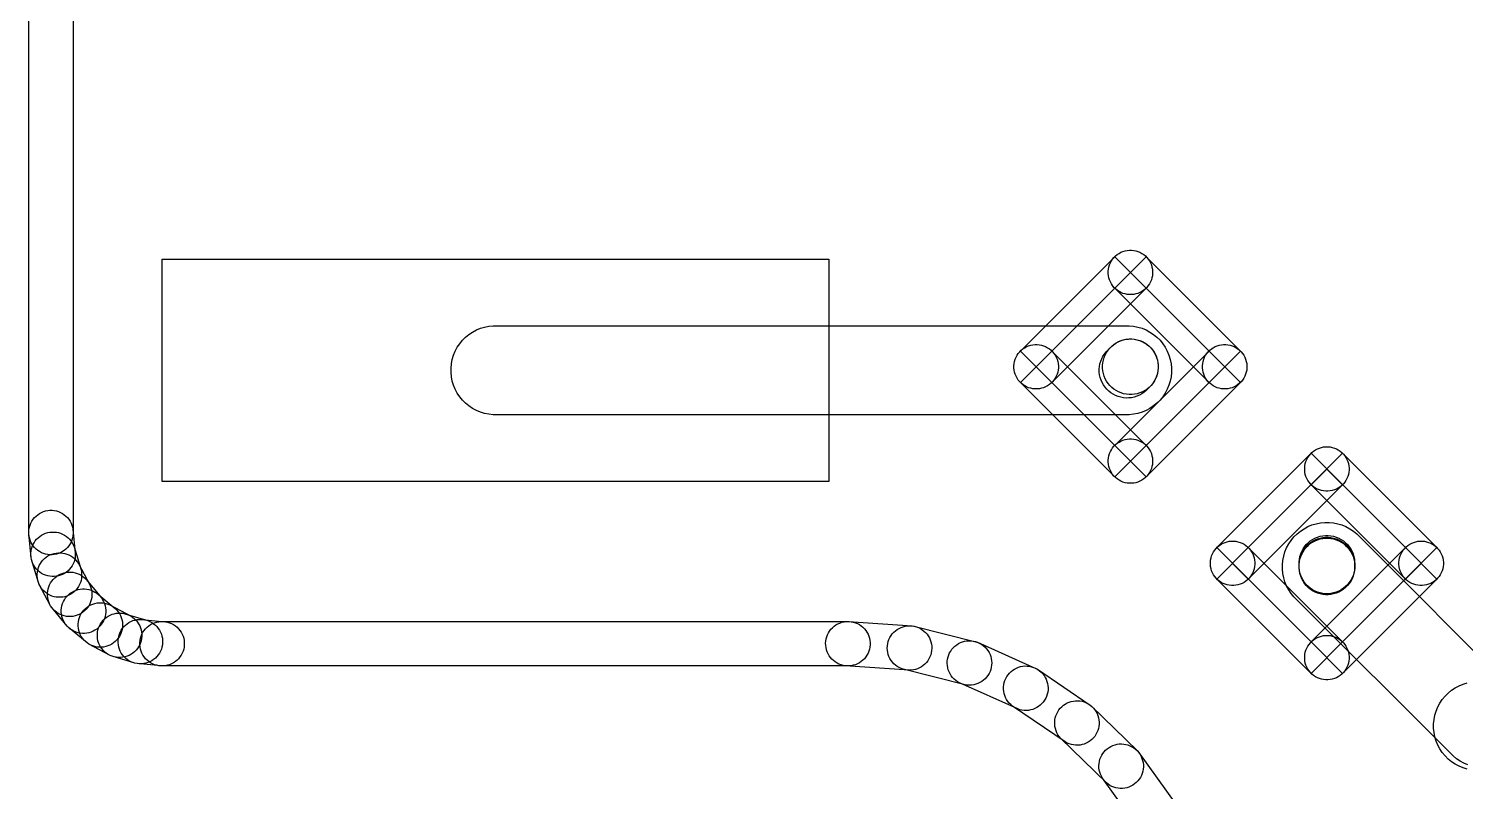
# Model space of a CAD drawing. Extents: x 124579 to 173950, y -108350 to -87650.
# Drawn here: x 124579 to 131043, y -101193 to -97764 of the extents above; entities that cross this region are included whole.
import ezdxf

# ---------------------------------------------------------------- set-up
doc = ezdxf.new("R2010")
doc.units = 0
doc.layers.add('L2D0_Cu1', color=1, linetype='CONTINUOUS')
doc.layers.add('L7D0_Profile1', color=3, linetype='CONTINUOUS')

msp = doc.modelspace()

# ---------------------------------------------------------------- linework, layer by layer
at = {"layer": 'L2D0_Cu1'}
for points in [[(129531.101, -98960.074), (129521.335, -98959.112), (129511.71, -98957.197), (129502.319, -98954.348), (129493.252, -98950.593), (129484.598, -98945.967), (129476.438, -98940.515), (129468.852, -98934.289), (129461.913, -98927.35), (129455.687, -98919.764), (129450.235, -98911.604), (129445.609, -98902.95), (129441.854, -98893.883), (129439.005, -98884.492), (129437.09, -98874.867), (129436.128, -98865.101), (129436.128, -98855.287), (129437.09, -98845.521), (129439.005, -98835.896), (129441.854, -98826.505), (129445.609, -98817.438), (129450.235, -98808.784), (129455.687, -98800.624), (129461.913, -98793.038), (129468.852, -98786.099), (129476.438, -98779.873), (129484.598, -98774.421), (129493.252, -98769.795), (129502.319, -98766.04), (129511.71, -98763.191), (129521.335, -98761.276), (129531.101, -98760.314), (129540.915, -98760.314), (129550.681, -98761.276), (129560.306, -98763.191), (129569.697, -98766.04), (129578.764, -98769.795), (129587.418, -98774.421), (129595.578, -98779.873), (129603.164, -98786.099), (129610.103, -98793.038), (129616.329, -98800.624), (129621.781, -98808.784), (129626.407, -98817.438), (129630.162, -98826.505), (129633.011, -98835.896), (129634.926, -98845.521), (129635.888, -98855.287), (129635.888, -98865.101), (129634.926, -98874.867), (129633.011, -98884.492), (129630.162, -98893.883), (129626.407, -98902.95), (129621.781, -98911.604), (129616.329, -98919.764), (129610.103, -98927.35), (129603.164, -98934.289), (129595.578, -98940.515), (129587.418, -98945.967), (129578.764, -98950.593), (129569.697, -98954.348), (129560.306, -98957.197), (129550.681, -98959.112), (129540.915, -98960.074)], [(125179.05, -99800), (125179.05, -98800), (128179.05, -98800), (128179.05, -99800)], [(129182.455, -99355.169), (129041.033, -99213.747), (129465.297, -98789.483), (129606.719, -98930.905)], [(129889.561, -99355.169), (129465.297, -98930.905), (129606.719, -98789.483), (130030.983, -99213.747)], [(129536.008, -99708.722), (129111.744, -99284.458), (129536.008, -98860.194), (129960.272, -99284.458)], [(126669.225, -99500), (126649.669, -99498.074), (126630.395, -99494.24), (126611.591, -99488.536), (126593.436, -99481.016), (126576.105, -99471.753), (126559.766, -99460.835), (126544.576, -99448.369), (126530.681, -99434.474), (126518.215, -99419.284), (126507.297, -99402.945), (126498.034, -99385.614), (126490.514, -99367.459), (126484.81, -99348.655), (126480.976, -99329.381), (126479.05, -99309.825), (126479.05, -99290.175), (126480.976, -99270.619), (126484.81, -99251.345), (126490.514, -99232.541), (126498.034, -99214.386), (126507.297, -99197.055), (126518.215, -99180.716), (126530.681, -99165.526), (126544.576, -99151.631), (126559.766, -99139.165), (126576.105, -99128.247), (126593.436, -99118.984), (126611.591, -99111.464), (126630.395, -99105.76), (126649.669, -99101.926), (126669.225, -99100), (129530.775, -99100), (129550.331, -99101.926), (129569.605, -99105.76), (129588.409, -99111.464), (129606.564, -99118.984), (129623.895, -99128.247), (129640.234, -99139.165), (129655.424, -99151.631), (129669.319, -99165.526), (129681.785, -99180.716), (129692.703, -99197.055), (129701.966, -99214.386), (129709.486, -99232.541), (129715.19, -99251.345), (129719.024, -99270.619), (129720.95, -99290.175), (129720.95, -99309.825), (129719.024, -99329.381), (129715.19, -99348.655), (129709.486, -99367.459), (129701.966, -99385.614), (129692.703, -99402.945), (129681.785, -99419.284), (129669.319, -99434.474), (129655.424, -99448.369), (129640.234, -99460.835), (129623.895, -99471.753), (129606.564, -99481.016), (129588.409, -99488.536), (129569.605, -99494.24), (129550.331, -99498.074), (129530.775, -99500)], [(129106.837, -99384.338), (129097.071, -99383.376), (129087.446, -99381.461), (129078.055, -99378.612), (129068.988, -99374.857), (129060.334, -99370.231), (129052.174, -99364.779), (129044.588, -99358.553), (129037.649, -99351.614), (129031.423, -99344.028), (129025.971, -99335.868), (129021.345, -99327.214), (129017.59, -99318.147), (129014.741, -99308.756), (129012.826, -99299.131), (129011.864, -99289.365), (129011.864, -99279.551), (129012.826, -99269.785), (129014.741, -99260.16), (129017.59, -99250.769), (129021.345, -99241.702), (129025.971, -99233.048), (129031.423, -99224.888), (129037.649, -99217.302), (129044.588, -99210.363), (129052.174, -99204.137), (129060.334, -99198.685), (129068.988, -99194.059), (129078.055, -99190.304), (129087.446, -99187.455), (129097.071, -99185.54), (129106.837, -99184.578), (129116.651, -99184.578), (129126.417, -99185.54), (129136.042, -99187.455), (129145.433, -99190.304), (129154.5, -99194.059), (129163.154, -99198.685), (129171.314, -99204.137), (129178.9, -99210.363), (129185.839, -99217.302), (129192.065, -99224.888), (129197.517, -99233.048), (129202.143, -99241.702), (129205.898, -99250.769), (129208.747, -99260.16), (129210.662, -99269.785), (129211.624, -99279.551), (129211.624, -99289.365), (129210.662, -99299.131), (129208.747, -99308.756), (129205.898, -99318.147), (129202.143, -99327.214), (129197.517, -99335.868), (129192.065, -99344.028), (129185.839, -99351.614), (129178.9, -99358.553), (129171.314, -99364.779), (129163.154, -99370.231), (129154.5, -99374.857), (129145.433, -99378.612), (129136.042, -99381.461), (129126.417, -99383.376), (129116.651, -99384.338)], [(129465.297, -99779.433), (129041.033, -99355.169), (129182.455, -99213.747), (129606.719, -99638.011)], [(129516.859, -99425.084), (129504.618, -99424.081), (129492.535, -99421.882), (129480.725, -99418.51), (129469.303, -99413.997), (129458.378, -99408.386), (129448.055, -99401.731), (129438.435, -99394.096), (129429.609, -99385.555), (129421.663, -99376.19), (129414.674, -99366.091), (129408.707, -99355.356), (129403.822, -99344.088), (129400.065, -99332.395), (129397.471, -99320.39), (129396.067, -99308.189), (129395.866, -99295.909), (129396.869, -99283.668), (129399.068, -99271.585), (129402.44, -99259.775), (129406.953, -99248.353), (129412.564, -99237.428), (129419.219, -99227.105), (129426.854, -99217.485), (129450.395, -99193.159), (129459.76, -99185.213), (129469.859, -99178.224), (129480.594, -99172.257), (129491.862, -99167.372), (129503.555, -99163.615), (129515.56, -99161.021), (129527.761, -99159.617), (129540.041, -99159.416), (129552.282, -99160.419), (129564.365, -99162.618), (129576.175, -99165.99), (129587.597, -99170.503), (129598.522, -99176.114), (129608.845, -99182.769), (129618.465, -99190.404), (129627.291, -99198.945), (129635.237, -99208.31), (129642.226, -99218.409), (129648.193, -99229.144), (129653.078, -99240.412), (129656.835, -99252.105), (129659.429, -99264.11), (129660.833, -99276.311), (129661.034, -99288.591), (129660.031, -99300.832), (129657.832, -99312.915), (129654.46, -99324.725), (129649.947, -99336.147), (129644.336, -99347.072), (129637.681, -99357.395), (129630.046, -99367.015), (129606.505, -99391.341), (129597.14, -99399.287), (129587.041, -99406.276), (129576.306, -99412.243), (129565.038, -99417.128), (129553.345, -99420.885), (129541.34, -99423.479), (129529.139, -99424.883)], [(129529.809, -99409.5), (129517.587, -99408.296), (129505.541, -99405.9), (129493.788, -99402.335), (129482.441, -99397.635), (129471.61, -99391.845), (129461.398, -99385.022), (129451.904, -99377.231), (129443.219, -99368.546), (129435.428, -99359.052), (129428.605, -99348.84), (129422.815, -99338.009), (129418.115, -99326.662), (129414.55, -99314.909), (129412.154, -99302.863), (129410.95, -99290.641), (129410.95, -99278.359), (129412.154, -99266.137), (129414.55, -99254.091), (129418.115, -99242.338), (129422.815, -99230.991), (129428.605, -99220.16), (129435.428, -99209.948), (129443.219, -99200.454), (129451.904, -99191.769), (129461.398, -99183.978), (129471.61, -99177.155), (129482.441, -99171.365), (129493.788, -99166.665), (129505.541, -99163.1), (129517.587, -99160.704), (129529.809, -99159.5), (129542.191, -99159.5), (129554.413, -99160.704), (129566.459, -99163.1), (129578.212, -99166.665), (129589.559, -99171.365), (129600.39, -99177.155), (129610.602, -99183.978), (129620.096, -99191.769), (129628.781, -99200.454), (129636.572, -99209.948), (129643.395, -99220.16), (129649.185, -99230.991), (129653.885, -99242.338), (129657.45, -99254.091), (129659.846, -99266.137), (129661.05, -99278.359), (129661.05, -99290.641), (129659.846, -99302.863), (129657.45, -99314.909), (129653.885, -99326.662), (129649.185, -99338.009), (129643.395, -99348.84), (129636.572, -99359.052), (129628.781, -99368.546), (129620.096, -99377.231), (129610.602, -99385.022), (129600.39, -99391.845), (129589.559, -99397.635), (129578.212, -99402.335), (129566.459, -99405.9), (129554.413, -99408.296), (129542.191, -99409.5)], [(129606.719, -99779.433), (129465.297, -99638.011), (129889.561, -99213.747), (130030.983, -99355.169)], [(129955.365, -99384.338), (129945.599, -99383.376), (129935.974, -99381.461), (129926.583, -99378.612), (129917.516, -99374.857), (129908.862, -99370.231), (129900.702, -99364.779), (129893.116, -99358.553), (129886.177, -99351.614), (129879.951, -99344.028), (129874.499, -99335.868), (129869.873, -99327.214), (129866.118, -99318.147), (129863.269, -99308.756), (129861.354, -99299.131), (129860.392, -99289.365), (129860.392, -99279.551), (129861.354, -99269.785), (129863.269, -99260.16), (129866.118, -99250.769), (129869.873, -99241.702), (129874.499, -99233.048), (129879.951, -99224.888), (129886.177, -99217.302), (129893.116, -99210.363), (129900.702, -99204.137), (129908.862, -99198.685), (129917.516, -99194.059), (129926.583, -99190.304), (129935.974, -99187.455), (129945.599, -99185.54), (129955.365, -99184.578), (129965.179, -99184.578), (129974.945, -99185.54), (129984.57, -99187.455), (129993.961, -99190.304), (130003.028, -99194.059), (130011.682, -99198.685), (130019.842, -99204.137), (130027.428, -99210.363), (130034.367, -99217.302), (130040.593, -99224.888), (130046.045, -99233.048), (130050.671, -99241.702), (130054.426, -99250.769), (130057.275, -99260.16), (130059.19, -99269.785), (130060.152, -99279.551), (130060.152, -99289.365), (130059.19, -99299.131), (130057.275, -99308.756), (130054.426, -99318.147), (130050.671, -99327.214), (130046.045, -99335.868), (130040.593, -99344.028), (130034.367, -99351.614), (130027.428, -99358.553), (130019.842, -99364.779), (130011.682, -99370.231), (130003.028, -99374.857), (129993.961, -99378.612), (129984.57, -99381.461), (129974.945, -99383.376), (129965.179, -99384.338)], [(129531.101, -99808.602), (129521.335, -99807.64), (129511.71, -99805.725), (129502.319, -99802.876), (129493.252, -99799.121), (129484.598, -99794.495), (129476.438, -99789.043), (129468.852, -99782.817), (129461.913, -99775.878), (129455.687, -99768.292), (129450.235, -99760.132), (129445.609, -99751.478), (129441.854, -99742.411), (129439.005, -99733.02), (129437.09, -99723.395), (129436.128, -99713.629), (129436.128, -99703.815), (129437.09, -99694.049), (129439.005, -99684.424), (129441.854, -99675.033), (129445.609, -99665.966), (129450.235, -99657.312), (129455.687, -99649.152), (129461.913, -99641.566), (129468.852, -99634.627), (129476.438, -99628.401), (129484.598, -99622.949), (129493.252, -99618.323), (129502.319, -99614.568), (129511.71, -99611.719), (129521.335, -99609.804), (129531.101, -99608.842), (129540.915, -99608.842), (129550.681, -99609.804), (129560.306, -99611.719), (129569.697, -99614.568), (129578.764, -99618.323), (129587.418, -99622.949), (129595.578, -99628.401), (129603.164, -99634.627), (129610.103, -99641.566), (129616.329, -99649.152), (129621.781, -99657.312), (129626.407, -99665.966), (129630.162, -99675.033), (129633.011, -99684.424), (129634.926, -99694.049), (129635.888, -99703.815), (129635.888, -99713.629), (129634.926, -99723.395), (129633.011, -99733.02), (129630.162, -99742.411), (129626.407, -99751.478), (129621.781, -99760.132), (129616.329, -99768.292), (129610.103, -99775.878), (129603.164, -99782.817), (129595.578, -99789.043), (129587.418, -99794.495), (129578.764, -99799.121), (129569.697, -99802.876), (129560.306, -99805.725), (129550.681, -99807.64), (129540.915, -99808.602)], [(130414.985, -99843.958), (130405.219, -99842.996), (130395.594, -99841.081), (130386.203, -99838.232), (130377.136, -99834.477), (130368.482, -99829.851), (130360.322, -99824.399), (130352.736, -99818.173), (130345.797, -99811.234), (130339.571, -99803.648), (130334.119, -99795.488), (130329.493, -99786.834), (130325.738, -99777.767), (130322.889, -99768.376), (130320.974, -99758.751), (130320.012, -99748.985), (130320.012, -99739.171), (130320.974, -99729.405), (130322.889, -99719.78), (130325.738, -99710.389), (130329.493, -99701.322), (130334.119, -99692.668), (130339.571, -99684.508), (130345.797, -99676.922), (130352.736, -99669.983), (130360.322, -99663.757), (130368.482, -99658.305), (130377.136, -99653.679), (130386.203, -99649.924), (130395.594, -99647.075), (130405.219, -99645.16), (130414.985, -99644.198), (130424.799, -99644.198), (130434.565, -99645.16), (130444.19, -99647.075), (130453.581, -99649.924), (130462.648, -99653.679), (130471.302, -99658.305), (130479.462, -99663.757), (130487.048, -99669.983), (130493.987, -99676.922), (130500.213, -99684.508), (130505.665, -99692.668), (130510.291, -99701.322), (130514.046, -99710.389), (130516.895, -99719.78), (130518.81, -99729.405), (130519.772, -99739.171), (130519.772, -99748.985), (130518.81, -99758.751), (130516.895, -99768.376), (130514.046, -99777.767), (130510.291, -99786.834), (130505.665, -99795.488), (130500.213, -99803.648), (130493.987, -99811.234), (130487.048, -99818.173), (130479.462, -99824.399), (130471.302, -99829.851), (130462.648, -99834.477), (130453.581, -99838.232), (130444.19, -99841.081), (130434.565, -99842.996), (130424.799, -99843.958)], [(130066.339, -100239.053), (129924.917, -100097.631), (130349.181, -99673.367), (130490.603, -99814.789)], [(130773.445, -100239.053), (130349.181, -99814.789), (130490.603, -99673.367), (130914.867, -100097.631)], [(130419.892, -100592.606), (129995.628, -100168.342), (130419.892, -99744.078), (130844.156, -100168.342)], [(130413.709, -100305.3), (130401.487, -100304.096), (130389.441, -100301.7), (130377.688, -100298.135), (130366.341, -100293.435), (130355.51, -100287.645), (130345.298, -100280.822), (130335.804, -100273.031), (130327.119, -100264.346), (130319.328, -100254.852), (130312.505, -100244.64), (130306.715, -100233.809), (130302.015, -100222.462), (130298.45, -100210.709), (130296.054, -100198.663), (130294.85, -100186.441), (130294.85, -100162.159), (130296.054, -100149.937), (130298.45, -100137.891), (130302.015, -100126.138), (130306.715, -100114.791), (130312.505, -100103.96), (130319.328, -100093.748), (130327.119, -100084.254), (130335.804, -100075.569), (130345.298, -100067.778), (130355.51, -100060.955), (130366.341, -100055.165), (130377.688, -100050.465), (130389.441, -100046.9), (130401.487, -100044.504), (130413.709, -100043.3), (130425.991, -100043.3), (130438.213, -100044.504), (130450.259, -100046.9), (130462.012, -100050.465), (130473.359, -100055.165), (130484.19, -100060.955), (130494.402, -100067.778), (130503.896, -100075.569), (130512.581, -100084.254), (130520.372, -100093.748), (130527.195, -100103.96), (130532.985, -100114.791), (130537.685, -100126.138), (130541.25, -100137.891), (130543.646, -100149.937), (130544.85, -100162.159), (130544.85, -100186.441), (130543.646, -100198.663), (130541.25, -100210.709), (130537.685, -100222.462), (130532.985, -100233.809), (130527.195, -100244.64), (130520.372, -100254.852), (130512.581, -100264.346), (130503.896, -100273.031), (130494.402, -100280.822), (130484.19, -100287.645), (130473.359, -100293.435), (130462.012, -100298.135), (130450.259, -100301.7), (130438.213, -100304.096), (130425.991, -100305.3)], [(130413.809, -100305.4), (130401.587, -100304.196), (130389.541, -100301.8), (130377.788, -100298.235), (130366.441, -100293.535), (130355.61, -100287.745), (130345.398, -100280.922), (130335.904, -100273.131), (130327.219, -100264.446), (130319.428, -100254.952), (130312.605, -100244.74), (130306.815, -100233.909), (130302.115, -100222.562), (130298.55, -100210.809), (130296.154, -100198.763), (130294.95, -100186.541), (130294.95, -100170.259), (130296.154, -100158.037), (130298.55, -100145.991), (130302.115, -100134.238), (130306.815, -100122.891), (130312.605, -100112.06), (130319.428, -100101.848), (130327.219, -100092.354), (130335.904, -100083.669), (130345.398, -100075.878), (130355.61, -100069.055), (130366.441, -100063.265), (130377.788, -100058.565), (130389.541, -100055), (130401.587, -100052.604), (130413.809, -100051.4), (130426.091, -100051.4), (130438.313, -100052.604), (130450.359, -100055), (130462.112, -100058.565), (130473.459, -100063.265), (130484.29, -100069.055), (130494.502, -100075.878), (130503.996, -100083.669), (130512.681, -100092.354), (130520.472, -100101.848), (130527.295, -100112.06), (130533.085, -100122.891), (130537.785, -100134.238), (130541.35, -100145.991), (130543.746, -100158.037), (130544.95, -100170.259), (130544.95, -100186.541), (130543.746, -100198.763), (130541.35, -100210.809), (130537.785, -100222.562), (130533.085, -100233.909), (130527.295, -100244.74), (130520.472, -100254.952), (130512.681, -100264.446), (130503.996, -100273.131), (130494.502, -100280.922), (130484.29, -100287.745), (130473.459, -100293.535), (130462.112, -100298.235), (130450.359, -100301.8), (130438.313, -100304.196), (130426.091, -100305.4)], [(129990.721, -100268.222), (129980.955, -100267.26), (129971.33, -100265.345), (129961.939, -100262.496), (129952.872, -100258.741), (129944.218, -100254.115), (129936.058, -100248.663), (129928.472, -100242.437), (129921.533, -100235.498), (129915.307, -100227.912), (129909.855, -100219.752), (129905.229, -100211.098), (129901.474, -100202.031), (129898.625, -100192.64), (129896.71, -100183.015), (129895.748, -100173.249), (129895.748, -100163.435), (129896.71, -100153.669), (129898.625, -100144.044), (129901.474, -100134.653), (129905.229, -100125.586), (129909.855, -100116.932), (129915.307, -100108.772), (129921.533, -100101.186), (129928.472, -100094.247), (129936.058, -100088.021), (129944.218, -100082.569), (129952.872, -100077.943), (129961.939, -100074.188), (129971.33, -100071.339), (129980.955, -100069.424), (129990.721, -100068.462), (130000.535, -100068.462), (130010.301, -100069.424), (130019.926, -100071.339), (130029.317, -100074.188), (130038.384, -100077.943), (130047.038, -100082.569), (130055.198, -100088.021), (130062.784, -100094.247), (130069.723, -100101.186), (130075.949, -100108.772), (130081.401, -100116.932), (130086.027, -100125.586), (130089.782, -100134.653), (130092.631, -100144.044), (130094.546, -100153.669), (130095.508, -100163.435), (130095.508, -100173.249), (130094.546, -100183.015), (130092.631, -100192.64), (130089.782, -100202.031), (130086.027, -100211.098), (130081.401, -100219.752), (130075.949, -100227.912), (130069.723, -100235.498), (130062.784, -100242.437), (130055.198, -100248.663), (130047.038, -100254.115), (130038.384, -100258.741), (130029.317, -100262.496), (130019.926, -100265.345), (130010.301, -100267.26), (130000.535, -100268.222)], [(130349.181, -100663.317), (129924.917, -100239.053), (130066.339, -100097.631), (130490.603, -100521.895)], [(130413.809, -100305.4), (130401.587, -100304.196), (130389.541, -100301.8), (130377.788, -100298.235), (130366.441, -100293.535), (130355.61, -100287.745), (130345.398, -100280.922), (130335.904, -100273.131), (130327.119, -100264.346), (130319.328, -100254.852), (130312.505, -100244.64), (130306.715, -100233.809), (130302.015, -100222.462), (130298.45, -100210.709), (130296.054, -100198.663), (130294.85, -100186.441), (130294.85, -100174.159), (130296.054, -100161.937), (130298.45, -100149.891), (130302.015, -100138.138), (130306.715, -100126.791), (130312.505, -100115.96), (130319.328, -100105.748), (130327.119, -100096.254), (130335.804, -100087.569), (130345.298, -100079.778), (130355.51, -100072.955), (130366.341, -100067.165), (130377.688, -100062.465), (130389.441, -100058.9), (130401.487, -100056.504), (130413.709, -100055.3), (130425.991, -100055.3), (130438.213, -100056.504), (130450.259, -100058.9), (130462.012, -100062.465), (130473.359, -100067.165), (130484.19, -100072.955), (130494.402, -100079.778), (130503.896, -100087.569), (130512.681, -100096.354), (130520.472, -100105.848), (130527.295, -100116.06), (130533.085, -100126.891), (130537.785, -100138.238), (130541.35, -100149.991), (130543.746, -100162.037), (130544.95, -100174.259), (130544.95, -100186.541), (130543.746, -100198.763), (130541.35, -100210.809), (130537.785, -100222.562), (130533.085, -100233.909), (130527.295, -100244.74), (130520.472, -100254.952), (130512.681, -100264.446), (130503.996, -100273.131), (130494.502, -100280.922), (130484.29, -100287.745), (130473.459, -100293.535), (130462.112, -100298.235), (130450.359, -100301.8), (130438.313, -100304.196), (130426.091, -100305.4)], [(130413.809, -100309.4), (130401.587, -100308.196), (130389.541, -100305.8), (130377.788, -100302.235), (130366.441, -100297.535), (130355.61, -100291.745), (130345.398, -100284.922), (130335.904, -100277.131), (130327.219, -100268.446), (130319.428, -100258.952), (130312.605, -100248.74), (130306.815, -100237.909), (130302.115, -100226.562), (130298.55, -100214.809), (130296.154, -100202.763), (130294.95, -100190.541), (130294.95, -100174.259), (130296.154, -100162.037), (130298.55, -100149.991), (130302.115, -100138.238), (130306.815, -100126.891), (130312.605, -100116.06), (130319.428, -100105.848), (130327.219, -100096.354), (130335.904, -100087.669), (130345.398, -100079.878), (130355.61, -100073.055), (130366.441, -100067.265), (130377.788, -100062.565), (130389.541, -100059), (130401.587, -100056.604), (130413.809, -100055.4), (130426.091, -100055.4), (130438.313, -100056.604), (130450.359, -100059), (130462.112, -100062.565), (130473.459, -100067.265), (130484.29, -100073.055), (130494.502, -100079.878), (130503.996, -100087.669), (130512.681, -100096.354), (130520.472, -100105.848), (130527.295, -100116.06), (130533.085, -100126.891), (130537.785, -100138.238), (130541.35, -100149.991), (130543.746, -100162.037), (130544.95, -100174.259), (130544.95, -100190.541), (130543.746, -100202.763), (130541.35, -100214.809), (130537.785, -100226.562), (130533.085, -100237.909), (130527.295, -100248.74), (130520.472, -100258.952), (130512.681, -100268.446), (130503.996, -100277.131), (130494.502, -100284.922), (130484.29, -100291.745), (130473.459, -100297.535), (130462.112, -100302.235), (130450.359, -100305.8), (130438.313, -100308.196), (130426.091, -100309.4)], [(130490.603, -100663.317), (130349.181, -100521.895), (130773.445, -100097.631), (130914.867, -100239.053)], [(130839.249, -100268.222), (130829.483, -100267.26), (130819.858, -100265.345), (130810.467, -100262.496), (130801.4, -100258.741), (130792.746, -100254.115), (130784.586, -100248.663), (130777, -100242.437), (130770.061, -100235.498), (130763.835, -100227.912), (130758.383, -100219.752), (130753.757, -100211.098), (130750.002, -100202.031), (130747.153, -100192.64), (130745.238, -100183.015), (130744.276, -100173.249), (130744.276, -100163.435), (130745.238, -100153.669), (130747.153, -100144.044), (130750.002, -100134.653), (130753.757, -100125.586), (130758.383, -100116.932), (130763.835, -100108.772), (130770.061, -100101.186), (130777, -100094.247), (130784.586, -100088.021), (130792.746, -100082.569), (130801.4, -100077.943), (130810.467, -100074.188), (130819.858, -100071.339), (130829.483, -100069.424), (130839.249, -100068.462), (130849.063, -100068.462), (130858.829, -100069.424), (130868.454, -100071.339), (130877.845, -100074.188), (130886.912, -100077.943), (130895.566, -100082.569), (130903.726, -100088.021), (130911.312, -100094.247), (130918.251, -100101.186), (130924.477, -100108.772), (130929.929, -100116.932), (130934.555, -100125.586), (130938.31, -100134.653), (130941.159, -100144.044), (130943.074, -100153.669), (130944.036, -100163.435), (130944.036, -100173.249), (130943.074, -100183.015), (130941.159, -100192.64), (130938.31, -100202.031), (130934.555, -100211.098), (130929.929, -100219.752), (130924.477, -100227.912), (130918.251, -100235.498), (130911.312, -100242.437), (130903.726, -100248.663), (130895.566, -100254.115), (130886.912, -100258.741), (130877.845, -100262.496), (130868.454, -100265.345), (130858.829, -100267.26), (130849.063, -100268.222)], [(130414.985, -100692.486), (130405.219, -100691.524), (130395.594, -100689.609), (130386.203, -100686.76), (130377.136, -100683.005), (130368.482, -100678.379), (130360.322, -100672.927), (130352.736, -100666.701), (130345.797, -100659.762), (130339.571, -100652.176), (130334.119, -100644.016), (130329.493, -100635.362), (130325.738, -100626.295), (130322.889, -100616.904), (130320.974, -100607.279), (130320.012, -100597.513), (130320.012, -100587.699), (130320.974, -100577.933), (130322.889, -100568.308), (130325.738, -100558.917), (130329.493, -100549.85), (130334.119, -100541.196), (130339.571, -100533.036), (130345.797, -100525.45), (130352.736, -100518.511), (130360.322, -100512.285), (130368.482, -100506.833), (130377.136, -100502.207), (130386.203, -100498.452), (130395.594, -100495.603), (130405.219, -100493.688), (130414.985, -100492.726), (130424.799, -100492.726), (130434.565, -100493.688), (130444.19, -100495.603), (130453.581, -100498.452), (130462.648, -100502.207), (130471.302, -100506.833), (130479.462, -100512.285), (130487.048, -100518.511), (130493.987, -100525.45), (130500.213, -100533.036), (130505.665, -100541.196), (130510.291, -100549.85), (130514.046, -100558.917), (130516.895, -100568.308), (130518.81, -100577.933), (130519.772, -100587.699), (130519.772, -100597.513), (130518.81, -100607.279), (130516.895, -100616.904), (130514.046, -100626.295), (130510.291, -100635.362), (130505.665, -100644.016), (130500.213, -100652.176), (130493.987, -100659.762), (130487.048, -100666.701), (130479.462, -100672.927), (130471.302, -100678.379), (130462.648, -100683.005), (130453.581, -100686.76), (130444.19, -100689.609), (130434.565, -100691.524), (130424.799, -100692.486)]]:
    msp.add_lwpolyline(points, close=True, dxfattribs=at)
for points in [[(131054.491, -101074.936), (131036.336, -101067.416), (131019.005, -101058.153), (131002.666, -101047.235), (130987.476, -101034.769), (130271.581, -100318.874), (130259.115, -100303.684), (130248.197, -100287.345), (130238.934, -100270.014), (130231.414, -100251.859), (130225.71, -100233.055), (130221.876, -100213.781), (130219.95, -100194.225), (130219.95, -100174.575), (130221.876, -100155.019), (130225.71, -100135.745), (130231.414, -100116.941), (130238.934, -100098.786), (130248.197, -100081.455), (130259.115, -100065.116), (130271.581, -100049.926), (130285.476, -100036.031), (130300.666, -100023.565), (130317.005, -100012.647), (130334.336, -100003.384), (130352.491, -99995.864), (130371.295, -99990.16), (130390.569, -99986.326), (130410.125, -99984.4), (130429.775, -99984.4), (130449.331, -99986.326), (130468.605, -99990.16), (130487.409, -99995.864), (130505.564, -100003.384), (130522.895, -100012.647), (130539.234, -100023.565), (130554.424, -100036.031), (131270.319, -100751.926)], [(131051.345, -101094.24), (131032.541, -101088.536), (131014.386, -101081.016), (130997.055, -101071.753), (130980.716, -101060.835), (130965.526, -101048.369), (130951.631, -101034.474), (130939.165, -101019.284), (130928.247, -101002.945), (130918.984, -100985.614), (130911.464, -100967.459), (130905.76, -100948.655), (130901.926, -100929.381), (130900, -100909.825), (130900, -100890.175), (130901.926, -100870.619), (130905.76, -100851.345), (130911.464, -100832.541), (130918.984, -100814.386), (130928.247, -100797.055), (130939.165, -100780.716), (130951.631, -100765.526), (130965.526, -100751.631), (130980.716, -100739.165), (130997.055, -100728.247), (131014.386, -100718.984), (131032.541, -100711.464), (131051.345, -100705.76)]]:
    msp.add_lwpolyline(points, dxfattribs=at)
at = {"layer": 'L7D0_Profile1'}
for points in [[(124779.05, -96025.087), (124779.05, -100034.913), (124778.087, -100044.691), (124776.17, -100054.327), (124773.318, -100063.73), (124769.558, -100072.807), (124764.926, -100081.472), (124759.468, -100089.642), (124753.234, -100097.237), (124746.287, -100104.184), (124738.692, -100110.418), (124730.522, -100115.876), (124721.857, -100120.508), (124712.78, -100124.268), (124703.377, -100127.12), (124693.741, -100129.037), (124683.963, -100130), (124674.137, -100130), (124664.359, -100129.037), (124654.723, -100127.12), (124645.32, -100124.268), (124636.243, -100120.508), (124627.578, -100115.876), (124619.408, -100110.418), (124611.813, -100104.184), (124604.866, -100097.237), (124598.632, -100089.642), (124593.174, -100081.472), (124588.542, -100072.807), (124584.782, -100063.73), (124581.93, -100054.327), (124580.013, -100044.691), (124579.05, -100034.913), (124579.05, -96025.087)], [(129577.628, -101368.614), (129410.021, -101134.718), (129405.108, -101126.209), (129401.053, -101117.259), (129397.895, -101107.955), (129395.664, -101098.387), (129394.381, -101088.645), (129394.06, -101078.825), (129394.703, -101069.021), (129396.303, -101059.327), (129398.846, -101049.836), (129402.307, -101040.641), (129406.653, -101031.828), (129411.841, -101023.485), (129417.823, -101015.69), (129424.539, -101008.519), (129431.926, -101002.04), (129439.913, -100996.317), (129448.422, -100991.405), (129457.371, -100987.35), (129466.675, -100984.191), (129476.244, -100981.96), (129485.985, -100980.678), (129495.805, -100980.356), (129505.61, -100980.999), (129515.304, -100982.599), (129524.794, -100985.142), (129533.99, -100988.603), (129542.802, -100992.949), (129551.146, -100998.138), (129558.941, -101004.119), (129566.112, -101010.835), (129572.59, -101018.223), (129740.197, -101252.119)]]:
    msp.add_lwpolyline(points, dxfattribs=at)
for points in [[(124683.793, -100227.539), (124674.015, -100226.576), (124664.378, -100224.659), (124654.976, -100221.807), (124645.899, -100218.047), (124637.233, -100213.415), (124629.064, -100207.956), (124621.469, -100201.723), (124614.521, -100194.775), (124608.288, -100187.18), (124602.83, -100179.011), (124598.198, -100170.346), (124594.438, -100161.268), (124591.586, -100151.866), (124589.669, -100142.229), (124579.1, -100034.912), (124579.1, -100025.087), (124580.063, -100015.309), (124581.98, -100005.672), (124584.832, -99996.27), (124588.592, -99987.192), (124593.224, -99978.527), (124598.683, -99970.358), (124604.916, -99962.763), (124611.864, -99955.815), (124619.459, -99949.582), (124627.628, -99944.123), (124636.293, -99939.492), (124645.371, -99935.732), (124654.773, -99932.88), (124664.41, -99930.963), (124674.188, -99930), (124684.013, -99930), (124693.791, -99930.963), (124703.428, -99932.88), (124712.83, -99935.732), (124721.908, -99939.492), (124730.573, -99944.124), (124738.742, -99949.583), (124746.337, -99955.816), (124753.285, -99962.764), (124759.518, -99970.359), (124764.977, -99978.528), (124769.608, -99987.193), (124773.368, -99996.271), (124776.22, -100005.673), (124778.137, -100015.31), (124788.706, -100122.627), (124788.706, -100132.452), (124787.743, -100142.23), (124785.826, -100151.867), (124782.974, -100161.269), (124779.214, -100170.347), (124774.582, -100179.012), (124769.123, -100187.181), (124762.89, -100194.776), (124755.943, -100201.724), (124748.347, -100207.957), (124740.178, -100213.416), (124731.513, -100218.047), (124722.435, -100221.807), (124713.033, -100224.659), (124703.396, -100226.576), (124693.618, -100227.539)], [(124712.241, -100321.33), (124702.463, -100320.367), (124692.826, -100318.45), (124683.424, -100315.597), (124674.347, -100311.837), (124665.681, -100307.205), (124657.512, -100301.747), (124649.917, -100295.513), (124642.97, -100288.566), (124636.737, -100280.97), (124631.278, -100272.801), (124626.647, -100264.136), (124622.887, -100255.058), (124591.585, -100151.865), (124589.669, -100142.228), (124588.706, -100132.45), (124588.706, -100122.624), (124589.669, -100112.846), (124591.586, -100103.21), (124594.439, -100093.808), (124598.199, -100084.73), (124602.831, -100076.065), (124608.289, -100067.896), (124614.523, -100060.301), (124621.471, -100053.353), (124629.066, -100047.12), (124637.235, -100041.662), (124645.901, -100037.03), (124654.978, -100033.27), (124664.38, -100030.418), (124674.017, -100028.502), (124683.795, -100027.539), (124693.621, -100027.539), (124703.399, -100028.502), (124713.035, -100030.419), (124722.437, -100033.272), (124731.515, -100037.032), (124740.18, -100041.664), (124748.349, -100047.122), (124755.944, -100053.356), (124762.892, -100060.304), (124769.125, -100067.899), (124774.583, -100076.068), (124779.215, -100084.734), (124782.975, -100093.811), (124814.276, -100197.005), (124816.193, -100206.641), (124817.155, -100216.419), (124817.155, -100226.245), (124816.192, -100236.023), (124814.275, -100245.659), (124811.423, -100255.062), (124807.662, -100264.139), (124803.031, -100272.804), (124797.572, -100280.973), (124791.339, -100288.568), (124784.391, -100295.516), (124776.796, -100301.749), (124768.626, -100307.207), (124759.961, -100311.839), (124750.883, -100315.599), (124741.481, -100318.451), (124731.844, -100320.367), (124722.066, -100321.33)], [(124768.264, -100407.77), (124758.439, -100407.769), (124748.66, -100406.806), (124739.024, -100404.889), (124729.622, -100402.036), (124720.544, -100398.276), (124711.879, -100393.644), (124703.71, -100388.185), (124696.115, -100381.952), (124689.168, -100375.004), (124682.935, -100367.409), (124677.476, -100359.239), (124626.646, -100264.134), (124622.886, -100255.057), (124620.034, -100245.654), (124618.118, -100236.018), (124617.155, -100226.24), (124617.155, -100216.414), (124618.119, -100206.636), (124620.036, -100197), (124622.888, -100187.597), (124626.648, -100178.52), (124631.28, -100169.855), (124636.739, -100161.686), (124642.973, -100154.091), (124649.92, -100147.143), (124657.516, -100140.911), (124665.685, -100135.452), (124674.351, -100130.821), (124683.428, -100127.061), (124692.831, -100124.209), (124702.467, -100122.293), (124712.245, -100121.33), (124722.071, -100121.33), (124731.849, -100122.294), (124741.485, -100124.211), (124750.888, -100127.063), (124759.965, -100130.823), (124768.63, -100135.455), (124776.799, -100140.914), (124784.394, -100147.148), (124791.342, -100154.095), (124797.574, -100161.691), (124803.033, -100169.86), (124853.864, -100264.965), (124857.623, -100274.043), (124860.475, -100283.445), (124862.392, -100293.082), (124863.354, -100302.86), (124863.354, -100312.685), (124862.391, -100322.463), (124860.474, -100332.1), (124857.621, -100341.502), (124853.861, -100350.579), (124849.229, -100359.244), (124843.77, -100367.414), (124837.537, -100375.009), (124830.589, -100381.956), (124822.994, -100388.189), (124814.824, -100393.647), (124806.159, -100398.279), (124797.081, -100402.038), (124787.679, -100404.89), (124778.042, -100406.807)], [(124820.612, -100483.536), (124810.834, -100482.572), (124801.198, -100480.655), (124791.795, -100477.803), (124782.718, -100474.042), (124774.053, -100469.41), (124765.884, -100463.951), (124758.289, -100457.718), (124751.342, -100450.77), (124682.935, -100367.408), (124677.476, -100359.239), (124672.845, -100350.573), (124669.086, -100341.495), (124666.234, -100332.093), (124664.317, -100322.456), (124663.355, -100312.678), (124663.355, -100302.853), (124664.319, -100293.075), (124666.236, -100283.438), (124669.089, -100274.036), (124672.849, -100264.959), (124677.481, -100256.294), (124682.94, -100248.125), (124689.173, -100240.53), (124696.121, -100233.583), (124703.717, -100227.35), (124711.886, -100221.891), (124720.552, -100217.26), (124729.63, -100213.501), (124739.032, -100210.649), (124748.669, -100208.732), (124758.447, -100207.77), (124768.272, -100207.77), (124778.05, -100208.734), (124787.687, -100210.651), (124797.089, -100213.504), (124806.166, -100217.264), (124814.831, -100221.896), (124823, -100227.355), (124830.595, -100233.588), (124837.542, -100240.536), (124905.949, -100323.898), (124911.408, -100332.068), (124916.039, -100340.733), (124919.799, -100349.811), (124922.65, -100359.213), (124924.567, -100368.85), (124925.529, -100378.628), (124925.529, -100388.453), (124924.565, -100398.231), (124922.648, -100407.868), (124919.796, -100417.27), (124916.035, -100426.347), (124911.403, -100435.012), (124905.944, -100443.181), (124899.711, -100450.776), (124892.763, -100457.724), (124885.167, -100463.956), (124876.998, -100469.415), (124868.332, -100474.046), (124859.255, -100477.806), (124849.852, -100480.657), (124840.216, -100482.574), (124830.437, -100483.536)], [(124906.196, -100545.718), (124896.371, -100545.717), (124886.593, -100544.754), (124876.956, -100542.836), (124867.554, -100539.984), (124858.477, -100536.223), (124849.812, -100531.591), (124841.643, -100526.132), (124758.288, -100457.717), (124751.341, -100450.769), (124745.108, -100443.173), (124739.65, -100435.003), (124735.019, -100426.338), (124731.259, -100417.26), (124728.408, -100407.858), (124726.491, -100398.221), (124725.529, -100388.443), (124725.529, -100378.618), (124726.493, -100368.84), (124728.41, -100359.203), (124731.263, -100349.801), (124735.023, -100340.724), (124739.656, -100332.059), (124745.115, -100323.89), (124751.348, -100316.295), (124758.296, -100309.348), (124765.892, -100303.115), (124774.062, -100297.657), (124782.727, -100293.026), (124791.805, -100289.266), (124801.207, -100286.415), (124810.844, -100284.498), (124820.622, -100283.536), (124830.447, -100283.536), (124840.225, -100284.5), (124849.862, -100286.417), (124859.264, -100289.27), (124868.341, -100293.03), (124877.006, -100297.663), (124885.175, -100303.122), (124968.53, -100371.537), (124975.477, -100378.485), (124981.71, -100386.08), (124987.168, -100394.25), (124991.799, -100402.916), (124995.559, -100411.993), (124998.41, -100421.396), (125000.327, -100431.033), (125001.289, -100440.811), (125001.289, -100450.636), (125000.325, -100460.414), (124998.408, -100470.051), (124995.555, -100479.453), (124991.795, -100488.53), (124987.162, -100497.195), (124981.703, -100505.364), (124975.47, -100512.959), (124968.522, -100519.906), (124960.926, -100526.139), (124952.756, -100531.597), (124944.091, -100536.228), (124935.013, -100539.988), (124925.611, -100542.839), (124915.974, -100544.756)], [(124982.804, -100591.925), (124973.026, -100590.961), (124963.39, -100589.043), (124953.988, -100586.191), (124944.91, -100582.43), (124849.811, -100531.59), (124841.642, -100526.131), (124834.047, -100519.897), (124827.1, -100512.949), (124820.867, -100505.353), (124815.409, -100497.183), (124810.778, -100488.518), (124807.019, -100479.44), (124804.167, -100470.038), (124802.251, -100460.401), (124801.289, -100450.623), (124801.289, -100440.797), (124802.253, -100431.019), (124804.171, -100421.383), (124807.023, -100411.981), (124810.784, -100402.904), (124815.416, -100394.239), (124820.875, -100386.07), (124827.109, -100378.475), (124834.057, -100371.528), (124841.653, -100365.295), (124849.823, -100359.837), (124858.488, -100355.206), (124867.566, -100351.447), (124876.968, -100348.595), (124886.605, -100346.679), (124896.383, -100345.717), (124906.209, -100345.717), (124915.987, -100346.681), (124925.623, -100348.599), (124935.025, -100351.451), (124944.102, -100355.212), (125039.202, -100406.052), (125047.371, -100411.511), (125054.966, -100417.745), (125061.913, -100424.693), (125068.145, -100432.289), (125073.604, -100440.459), (125078.235, -100449.124), (125081.994, -100458.202), (125084.846, -100467.604), (125086.762, -100477.241), (125087.724, -100487.019), (125087.723, -100496.845), (125086.76, -100506.623), (125084.842, -100516.259), (125081.989, -100525.661), (125078.229, -100534.738), (125073.597, -100543.403), (125068.137, -100551.572), (125061.904, -100559.167), (125054.956, -100566.114), (125047.36, -100572.347), (125039.19, -100577.805), (125030.525, -100582.436), (125021.447, -100586.195), (125012.044, -100589.047), (125002.408, -100590.963), (124992.63, -100591.925)], [(125086.417, -100620.384), (125076.591, -100620.383), (125066.814, -100619.419), (125057.177, -100617.502), (124953.987, -100586.19), (124944.91, -100582.429), (124936.245, -100577.797), (124928.076, -100572.338), (124920.481, -100566.104), (124913.534, -100559.156), (124907.302, -100551.56), (124901.844, -100543.39), (124897.213, -100534.725), (124893.453, -100525.647), (124890.602, -100516.244), (124888.686, -100506.608), (124887.724, -100496.83), (124887.724, -100487.004), (124888.688, -100477.226), (124890.606, -100467.59), (124893.459, -100458.188), (124897.22, -100449.111), (124901.852, -100440.446), (124907.311, -100432.277), (124913.545, -100424.682), (124920.493, -100417.735), (124928.089, -100411.503), (124936.259, -100406.045), (124944.924, -100401.414), (124954.002, -100397.654), (124963.405, -100394.803), (124973.041, -100392.887), (124982.819, -100391.925), (124992.645, -100391.925), (125002.423, -100392.889), (125012.059, -100394.807), (125115.25, -100426.118), (125124.327, -100429.879), (125132.992, -100434.512), (125141.161, -100439.971), (125148.755, -100446.205), (125155.702, -100453.153), (125161.935, -100460.748), (125167.393, -100468.918), (125172.024, -100477.584), (125175.783, -100486.662), (125178.634, -100496.064), (125180.55, -100505.701), (125181.513, -100515.479), (125181.512, -100525.304), (125180.548, -100535.082), (125178.63, -100544.719), (125175.778, -100554.121), (125172.017, -100563.198), (125167.384, -100571.863), (125161.925, -100580.032), (125155.691, -100587.627), (125148.743, -100594.574), (125141.148, -100600.806), (125132.978, -100606.264), (125124.312, -100610.895), (125115.234, -100614.654), (125105.832, -100617.506), (125096.195, -100619.422)], [(125183.953, -100630), (125174.128, -100629.999), (125066.812, -100619.42), (125057.176, -100617.502), (125047.774, -100614.649), (125038.696, -100610.888), (125030.032, -100606.255), (125021.863, -100600.796), (125014.268, -100594.562), (125007.321, -100587.614), (125001.089, -100580.018), (124995.631, -100571.848), (124991, -100563.183), (124987.241, -100554.105), (124984.39, -100544.702), (124982.474, -100535.065), (124981.512, -100525.287), (124981.512, -100515.462), (124982.476, -100505.684), (124984.394, -100496.048), (124987.247, -100486.646), (124991.008, -100477.568), (124995.641, -100468.904), (125001.1, -100460.735), (125007.334, -100453.14), (125014.282, -100446.193), (125021.878, -100439.961), (125030.048, -100434.503), (125038.713, -100429.872), (125047.791, -100426.113), (125057.194, -100423.262), (125066.831, -100421.346), (125076.609, -100420.384), (125086.434, -100420.384), (125193.75, -100430.964), (125203.386, -100432.882), (125212.789, -100435.735), (125221.866, -100439.496), (125230.53, -100444.128), (125238.699, -100449.588), (125246.294, -100455.822), (125253.241, -100462.77), (125259.473, -100470.366), (125264.931, -100478.536), (125269.562, -100487.201), (125273.321, -100496.279), (125276.172, -100505.682), (125278.088, -100515.318), (125279.051, -100525.097), (125279.05, -100534.922), (125278.086, -100544.7), (125276.168, -100554.336), (125273.315, -100563.738), (125269.554, -100572.815), (125264.922, -100581.48), (125259.462, -100589.649), (125253.228, -100597.244), (125246.28, -100604.191), (125238.684, -100610.423), (125230.514, -100615.881), (125221.849, -100620.512), (125212.771, -100624.271), (125203.368, -100627.122), (125193.732, -100629.038)], [(125174.137, -100630), (125164.359, -100629.037), (125154.723, -100627.12), (125145.32, -100624.268), (125136.243, -100620.508), (125127.578, -100615.876), (125119.408, -100610.418), (125111.813, -100604.184), (125104.866, -100597.237), (125098.632, -100589.642), (125093.174, -100581.472), (125088.542, -100572.807), (125084.782, -100563.73), (125081.93, -100554.327), (125080.013, -100544.691), (125079.05, -100534.913), (125079.05, -100525.087), (125080.013, -100515.309), (125081.93, -100505.673), (125084.782, -100496.27), (125088.542, -100487.193), (125093.174, -100478.528), (125098.632, -100470.358), (125104.866, -100462.763), (125111.813, -100455.816), (125119.408, -100449.582), (125127.578, -100444.124), (125136.243, -100439.492), (125145.32, -100435.732), (125154.723, -100432.88), (125164.359, -100430.963), (125174.137, -100430), (128269.75, -100430), (128279.528, -100430.963), (128289.164, -100432.88), (128298.567, -100435.732), (128307.644, -100439.492), (128316.309, -100444.124), (128324.479, -100449.582), (128332.074, -100455.816), (128339.021, -100462.763), (128345.255, -100470.358), (128350.713, -100478.528), (128355.345, -100487.193), (128359.105, -100496.27), (128361.957, -100505.673), (128363.874, -100515.309), (128364.837, -100525.087), (128364.837, -100534.913), (128363.874, -100544.691), (128361.957, -100554.327), (128359.105, -100563.73), (128355.345, -100572.807), (128350.713, -100581.472), (128345.255, -100589.642), (128339.021, -100597.237), (128332.074, -100604.184), (128324.479, -100610.418), (128316.309, -100615.876), (128307.644, -100620.508), (128298.567, -100624.268), (128289.164, -100627.12), (128279.528, -100629.037), (128269.75, -100630)], [(128540.107, -100649.259), (128253.042, -100629.423), (128243.354, -100627.788), (128233.872, -100625.212), (128224.689, -100621.718), (128215.892, -100617.342), (128207.567, -100612.124), (128199.793, -100606.115), (128192.646, -100599.373), (128186.194, -100591.963), (128180.499, -100583.956), (128175.616, -100575.43), (128171.593, -100566.466), (128168.468, -100557.151), (128166.271, -100547.574), (128165.023, -100537.829), (128164.736, -100528.007), (128165.413, -100518.205), (128167.048, -100508.517), (128169.624, -100499.035), (128173.118, -100489.852), (128177.495, -100481.055), (128182.713, -100472.73), (128188.722, -100464.956), (128195.463, -100457.809), (128202.873, -100451.357), (128210.88, -100445.662), (128219.406, -100440.78), (128228.37, -100436.756), (128237.685, -100433.631), (128247.262, -100431.434), (128257.008, -100430.186), (128266.829, -100429.899), (128553.893, -100449.735), (128563.582, -100451.369), (128573.063, -100453.946), (128582.247, -100457.439), (128591.043, -100461.816), (128599.369, -100467.034), (128607.142, -100473.043), (128614.29, -100479.785), (128620.742, -100487.195), (128626.437, -100495.202), (128631.319, -100503.728), (128635.343, -100512.692), (128638.468, -100522.007), (128640.665, -100531.583), (128641.913, -100541.329), (128642.2, -100551.15), (128641.522, -100560.952), (128639.888, -100570.641), (128637.311, -100580.122), (128633.818, -100589.306), (128629.441, -100598.102), (128624.223, -100606.428), (128618.214, -100614.201), (128611.472, -100621.349), (128604.062, -100627.801), (128596.055, -100633.496), (128587.529, -100638.378), (128578.565, -100642.402), (128569.25, -100645.527), (128559.674, -100647.724), (128549.928, -100648.972)], [(128811.768, -100716.69), (128801.954, -100716.212), (128792.235, -100714.774), (128513.079, -100644.98), (128503.826, -100641.674), (128494.942, -100637.477), (128486.512, -100632.43), (128478.618, -100626.58), (128471.335, -100619.985), (128464.733, -100612.708), (128458.877, -100604.819), (128453.822, -100596.394), (128449.617, -100587.513), (128446.303, -100578.264), (128443.912, -100568.734), (128442.466, -100559.016), (128441.979, -100549.202), (128442.457, -100539.389), (128443.894, -100529.669), (128446.277, -100520.137), (128449.583, -100510.884), (128453.78, -100502.001), (128458.828, -100493.571), (128464.677, -100485.676), (128471.272, -100478.393), (128478.55, -100471.792), (128486.439, -100465.935), (128494.864, -100460.88), (128503.744, -100456.676), (128512.994, -100453.361), (128522.524, -100450.97), (128532.242, -100449.524), (128542.055, -100449.037), (128551.869, -100449.515), (128561.589, -100450.953), (128840.745, -100520.747), (128849.998, -100524.053), (128858.882, -100528.25), (128867.311, -100533.297), (128875.206, -100539.147), (128882.489, -100545.742), (128889.09, -100553.019), (128894.947, -100560.908), (128900.002, -100569.334), (128904.206, -100578.214), (128907.521, -100587.463), (128909.912, -100596.993), (128911.358, -100606.711), (128911.845, -100616.525), (128911.367, -100626.339), (128909.929, -100636.058), (128907.546, -100645.59), (128904.24, -100654.843), (128900.043, -100663.727), (128894.996, -100672.156), (128889.146, -100680.051), (128882.551, -100687.334), (128875.274, -100693.935), (128867.385, -100699.792), (128858.959, -100704.847), (128850.079, -100709.051), (128840.83, -100712.366), (128831.3, -100714.757), (128821.582, -100716.203)], [(129067.46, -100830.248), (129057.638, -100829.97), (129047.891, -100828.731), (129038.313, -100826.542), (129028.995, -100823.425), (128766.373, -100705.829), (128757.842, -100700.954), (128749.83, -100695.266), (128742.414, -100688.82), (128735.666, -100681.679), (128729.651, -100673.91), (128724.425, -100665.59), (128720.041, -100656.797), (128716.539, -100647.617), (128713.954, -100638.137), (128712.311, -100628.45), (128711.625, -100618.649), (128711.903, -100608.828), (128713.142, -100599.081), (128715.331, -100589.502), (128718.448, -100580.184), (128722.464, -100571.217), (128727.339, -100562.686), (128733.026, -100554.675), (128739.472, -100547.259), (128746.613, -100540.511), (128754.382, -100534.495), (128762.702, -100529.27), (128771.495, -100524.885), (128780.676, -100521.384), (128790.155, -100518.799), (128799.842, -100517.155), (128809.643, -100516.469), (128819.465, -100516.747), (128829.211, -100517.987), (128838.79, -100520.176), (128848.108, -100523.293), (129110.73, -100640.889), (129119.261, -100645.764), (129127.273, -100651.451), (129134.688, -100657.897), (129141.437, -100665.038), (129147.452, -100672.807), (129152.678, -100681.128), (129157.062, -100689.92), (129160.564, -100699.101), (129163.149, -100708.58), (129164.792, -100718.267), (129165.478, -100728.068), (129165.2, -100737.89), (129163.961, -100747.637), (129161.772, -100757.215), (129158.655, -100766.533), (129154.639, -100775.5), (129149.764, -100784.031), (129144.077, -100792.043), (129137.631, -100799.458), (129130.49, -100806.207), (129122.721, -100812.222), (129114.4, -100817.448), (129105.608, -100821.832), (129096.427, -100825.334), (129086.948, -100827.919), (129077.261, -100829.562)], [(129299.343, -100986.426), (129289.518, -100986.348), (129279.748, -100985.307), (129270.127, -100983.313), (129260.748, -100980.386), (129251.701, -100976.554), (129243.073, -100971.854), (129005.098, -100810.089), (128997.553, -100803.796), (128990.661, -100796.793), (128984.489, -100789.149), (128979.095, -100780.936), (128974.533, -100772.234), (128970.845, -100763.127), (128968.068, -100753.702), (128966.228, -100744.051), (128965.343, -100734.266), (128965.421, -100724.44), (128966.462, -100714.67), (128968.455, -100705.049), (128971.382, -100695.67), (128975.214, -100686.623), (128979.915, -100677.995), (128985.438, -100669.869), (128991.732, -100662.324), (128998.734, -100655.432), (129006.379, -100649.259), (129014.592, -100643.866), (129023.293, -100639.303), (129032.401, -100635.616), (129041.825, -100632.838), (129051.477, -100630.998), (129061.262, -100630.113), (129071.087, -100630.191), (129080.857, -100631.232), (129090.478, -100633.226), (129099.858, -100636.153), (129108.905, -100639.985), (129117.533, -100644.685), (129355.507, -100806.45), (129363.052, -100812.743), (129369.944, -100819.746), (129376.117, -100827.39), (129381.51, -100835.603), (129386.073, -100844.305), (129389.76, -100853.412), (129392.538, -100862.837), (129394.378, -100872.488), (129395.263, -100882.274), (129395.185, -100892.099), (129394.144, -100901.869), (129392.15, -100911.49), (129389.223, -100920.869), (129385.391, -100929.916), (129380.691, -100938.544), (129375.167, -100946.67), (129368.874, -100954.215), (129361.871, -100961.107), (129354.227, -100967.28), (129346.014, -100972.673), (129337.312, -100977.236), (129328.205, -100980.923), (129318.78, -100983.701), (129309.129, -100985.541)], [(129490.493, -101180.517), (129480.704, -101179.675), (129471.044, -101177.878), (129461.607, -101175.142), (129452.484, -101171.495), (129443.762, -101166.971), (129435.525, -101161.614), (129427.854, -101155.475), (129221.881, -100954.541), (129215.554, -100947.023), (129209.995, -100938.922), (129205.256, -100930.315), (129201.384, -100921.285), (129198.416, -100911.918), (129196.38, -100902.306), (129195.296, -100892.541), (129195.174, -100882.716), (129196.016, -100872.927), (129197.814, -100863.267), (129200.549, -100853.831), (129204.196, -100844.707), (129208.72, -100835.985), (129214.078, -100827.749), (129220.216, -100820.077), (129227.077, -100813.044), (129234.595, -100806.717), (129242.696, -100801.158), (129251.303, -100796.419), (129260.333, -100792.547), (129269.699, -100789.579), (129279.312, -100787.543), (129289.077, -100786.459), (129298.902, -100786.337), (129308.691, -100787.179), (129318.35, -100788.977), (129327.787, -100791.712), (129336.911, -100795.36), (129345.632, -100799.884), (129353.869, -100805.241), (129361.541, -100811.379), (129567.513, -101012.314), (129573.84, -101019.831), (129579.399, -101027.932), (129584.138, -101036.54), (129588.01, -101045.57), (129590.978, -101054.936), (129593.014, -101064.548), (129594.099, -101074.314), (129594.22, -101084.138), (129593.378, -101093.927), (129591.581, -101103.587), (129588.845, -101113.024), (129585.198, -101122.147), (129580.674, -101130.869), (129575.317, -101139.106), (129569.178, -101146.777), (129562.317, -101153.81), (129554.8, -101160.137), (129546.699, -101165.696), (129538.091, -101170.435), (129529.061, -101174.307), (129519.695, -101177.275), (129510.083, -101179.311), (129500.317, -101180.396)]]:
    msp.add_lwpolyline(points, close=True, dxfattribs=at)

doc.saveas('drawing.dxf')
